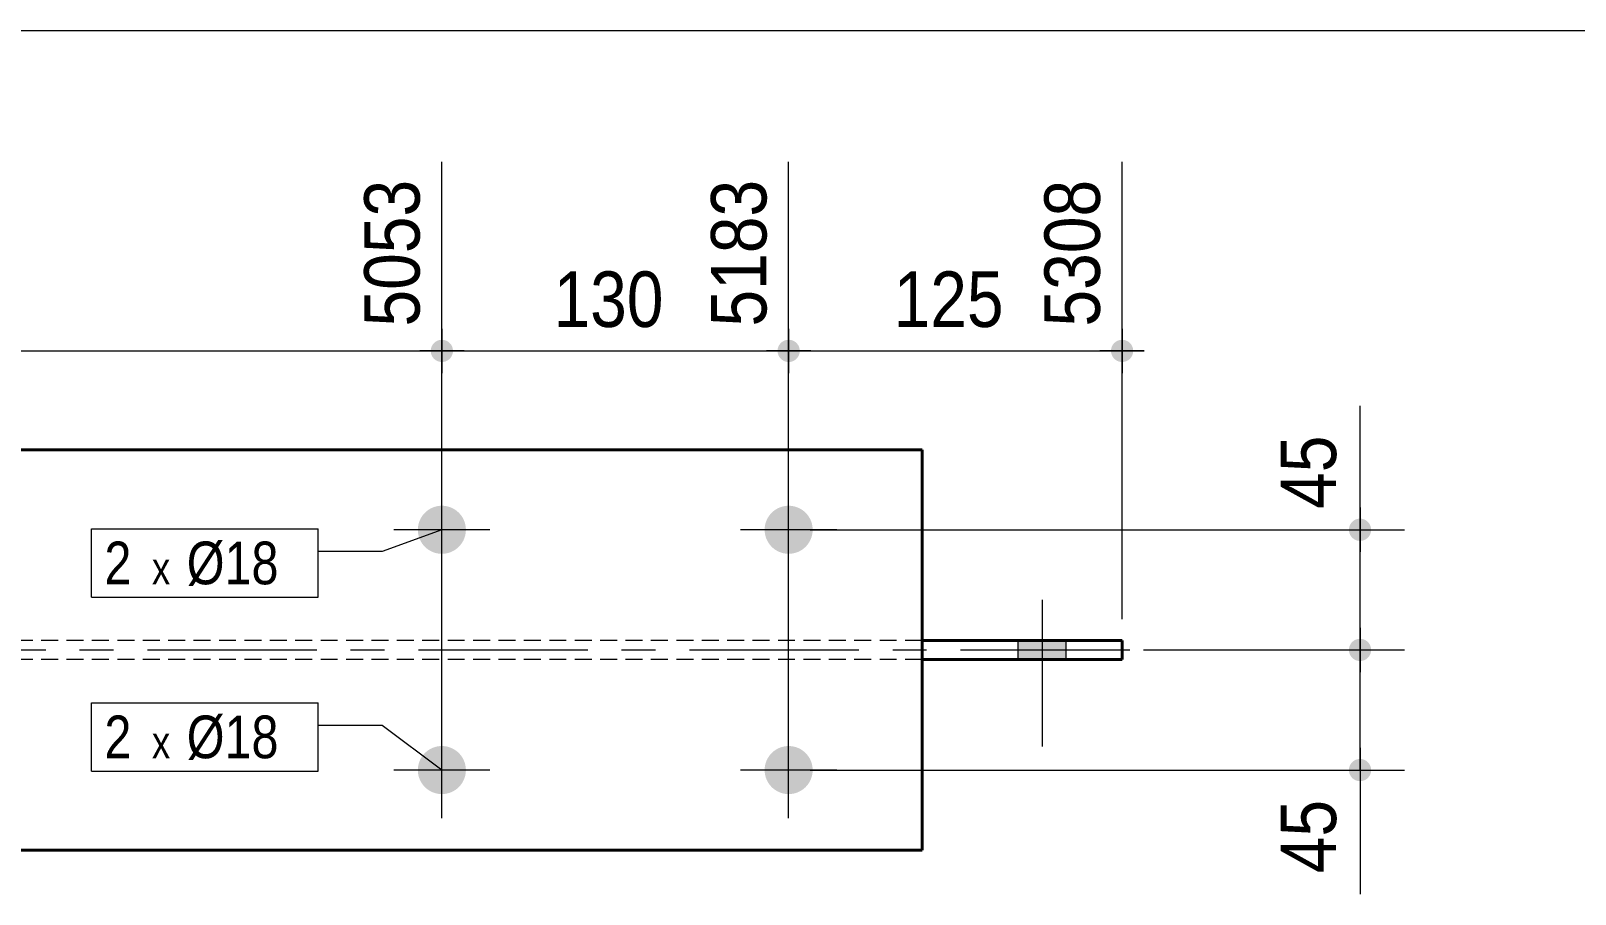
# Model space of a CAD drawing. Header units: millimetres. Extents: x 2 to 287, y 5 to 195.
# Drawn here: x 142.3 to 214.6, y 154.6 to 195 of the extents above; entities that cross this region are included whole.
import ezdxf

# ---------------------------------------------------------------- set-up
doc = ezdxf.new("R2010")
doc.units = ezdxf.units.MM
doc.linetypes.add('AXES', pattern=[12.7, 7.9375, -1.5875, 1.5875, -1.5875])
doc.linetypes.add('CACHE2', pattern=[1.190625, 0.79375, -0.396875])
for name, color, linetype, lineweight in [('Axe', 1, 'Continuous', 0), ('Boulon', 7, 'Continuous', 0), ('Cache', 7, 'Continuous', 0), ('Cotation', 7, 'Continuous', 0), ('Désignation boulon', 3, 'Continuous', 0), ('Feuille dessin', 5, 'Continuous', 0), ('Piece', 2, 'Continuous', 0)]:
    doc.layers.add(name, color=color, linetype=linetype, lineweight=lineweight)
doc.styles.add('ARIAL', font='ARIAL.TTF')
doc.styles.add('COMIC_SANS_MS', font='COMIC.TTF')

# ---------------------------------------------------------------- blocks, each defined once
blk = doc.blocks.new('*A9')
at = {"layer": 'Boulon'}
for points in [[(161.566, 161.518), (161.594, 161.517), (161.621, 161.516), (161.649, 161.513), (161.676, 161.51), (161.704, 161.507), (161.731, 161.502), (161.758, 161.497), (161.785, 161.491), (161.812, 161.485), (161.839, 161.478), (161.865, 161.47), (161.891, 161.462), (161.918, 161.453), (161.943, 161.443), (161.969, 161.433), (161.994, 161.422), (162.02, 161.411), (162.044, 161.399), (162.069, 161.386), (162.093, 161.373), (162.117, 161.359), (162.14, 161.344), (162.164, 161.329), (162.186, 161.314), (162.209, 161.297), (162.231, 161.281), (162.252, 161.263), (162.273, 161.246), (162.294, 161.227), (162.314, 161.208), (162.334, 161.189), (162.353, 161.169), (162.372, 161.149), (162.39, 161.129), (162.408, 161.107), (162.425, 161.086), (162.442, 161.064), (162.458, 161.042), (162.474, 161.019), (162.489, 160.996), (162.504, 160.972), (162.517, 160.948), (162.531, 160.924), (162.543, 160.9), (162.556, 160.875), (162.567, 160.85), (162.578, 160.824), (162.588, 160.799), (162.598, 160.773), (162.607, 160.747), (162.615, 160.72), (162.623, 160.694), (162.63, 160.667), (162.636, 160.64), (162.642, 160.613), (162.647, 160.586), (162.651, 160.559), (162.655, 160.531), (162.658, 160.504), (162.661, 160.476), (162.662, 160.449), (162.663, 160.421), (162.664, 160.394), (162.663, 160.366), (162.662, 160.339), (162.661, 160.311), (162.658, 160.283), (162.655, 160.256), (162.651, 160.229), (162.647, 160.201), (162.642, 160.174), (162.636, 160.147), (162.63, 160.12), (162.623, 160.094), (162.615, 160.067), (162.607, 160.041), (162.598, 160.015), (162.588, 159.989), (162.578, 159.963), (162.567, 159.938), (162.556, 159.913), (162.543, 159.888), (162.531, 159.863), (162.517, 159.839), (162.504, 159.815), (162.489, 159.792), (162.474, 159.769), (162.458, 159.746), (162.442, 159.724), (162.425, 159.702), (162.408, 159.68), (162.39, 159.659), (162.372, 159.638), (162.353, 159.618), (162.334, 159.598), (162.314, 159.579), (162.294, 159.56), (162.273, 159.542), (162.252, 159.524), (162.231, 159.507), (162.209, 159.49), (162.186, 159.474), (162.164, 159.458), (162.14, 159.443), (162.117, 159.429), (162.093, 159.415), (162.069, 159.402), (162.044, 159.389), (162.02, 159.377), (161.994, 159.365), (161.969, 159.354), (161.943, 159.344), (161.918, 159.334), (161.891, 159.326), (161.865, 159.317), (161.839, 159.309), (161.812, 159.302), (161.785, 159.296), (161.758, 159.29), (161.731, 159.285), (161.704, 159.281), (161.676, 159.277), (161.649, 159.274), (161.621, 159.272), (161.594, 159.27), (161.566, 159.269), (161.539, 159.269), (161.511, 159.269), (161.483, 159.27), (161.456, 159.272), (161.428, 159.274), (161.401, 159.277), (161.373, 159.281), (161.346, 159.285), (161.319, 159.29), (161.292, 159.296), (161.265, 159.302), (161.239, 159.309), (161.212, 159.317), (161.186, 159.326), (161.16, 159.334), (161.134, 159.344), (161.108, 159.354), (161.083, 159.365), (161.058, 159.377), (161.033, 159.389), (161.008, 159.402), (160.984, 159.415), (160.96, 159.429), (160.937, 159.443), (160.914, 159.458), (160.891, 159.474), (160.868, 159.49), (160.846, 159.507), (160.825, 159.524), (160.804, 159.542), (160.783, 159.56), (160.763, 159.579), (160.743, 159.598), (160.724, 159.618), (160.705, 159.638), (160.687, 159.659), (160.669, 159.68), (160.652, 159.702), (160.635, 159.724), (160.619, 159.746), (160.603, 159.769), (160.588, 159.792), (160.574, 159.815), (160.56, 159.839), (160.546, 159.863), (160.534, 159.888), (160.522, 159.913), (160.51, 159.938), (160.499, 159.963), (160.489, 159.989), (160.479, 160.015), (160.47, 160.041), (160.462, 160.067), (160.454, 160.094), (160.447, 160.12), (160.441, 160.147), (160.435, 160.174), (160.43, 160.201), (160.426, 160.229), (160.422, 160.256), (160.419, 160.283), (160.417, 160.311), (160.415, 160.339), (160.414, 160.366), (160.414, 160.394), (160.414, 160.421), (160.415, 160.449), (160.417, 160.476), (160.419, 160.504), (160.422, 160.531), (160.426, 160.559), (160.43, 160.586), (160.435, 160.613), (160.441, 160.64), (160.447, 160.667), (160.454, 160.694), (160.462, 160.72), (160.47, 160.747), (160.479, 160.773), (160.489, 160.799), (160.499, 160.824), (160.51, 160.85), (160.522, 160.875), (160.534, 160.9), (160.546, 160.924), (160.56, 160.948), (160.574, 160.972), (160.588, 160.996), (160.603, 161.019), (160.619, 161.042), (160.635, 161.064), (160.652, 161.086), (160.669, 161.107), (160.687, 161.129), (160.705, 161.149), (160.724, 161.169), (160.743, 161.189), (160.763, 161.208), (160.783, 161.227), (160.804, 161.246), (160.825, 161.263), (160.846, 161.281), (160.868, 161.297), (160.891, 161.314), (160.914, 161.329), (160.937, 161.344), (160.96, 161.359), (160.984, 161.373), (161.008, 161.386), (161.033, 161.399), (161.058, 161.411), (161.083, 161.422), (161.108, 161.433), (161.134, 161.443), (161.16, 161.453), (161.186, 161.462), (161.212, 161.47), (161.239, 161.478), (161.265, 161.485), (161.292, 161.491), (161.319, 161.497), (161.346, 161.502), (161.373, 161.507), (161.401, 161.51), (161.428, 161.513), (161.456, 161.516), (161.483, 161.517), (161.511, 161.518), (161.539, 161.519)], [(177.816, 161.518), (177.844, 161.517), (177.871, 161.516), (177.899, 161.513), (177.926, 161.51), (177.954, 161.507), (177.981, 161.502), (178.008, 161.497), (178.035, 161.491), (178.062, 161.485), (178.089, 161.478), (178.115, 161.47), (178.141, 161.462), (178.168, 161.453), (178.193, 161.443), (178.219, 161.433), (178.244, 161.422), (178.27, 161.411), (178.294, 161.399), (178.319, 161.386), (178.343, 161.373), (178.367, 161.359), (178.39, 161.344), (178.414, 161.329), (178.436, 161.314), (178.459, 161.297), (178.481, 161.281), (178.502, 161.263), (178.523, 161.246), (178.544, 161.227), (178.564, 161.208), (178.584, 161.189), (178.603, 161.169), (178.622, 161.149), (178.64, 161.129), (178.658, 161.107), (178.675, 161.086), (178.692, 161.064), (178.708, 161.042), (178.724, 161.019), (178.739, 160.996), (178.754, 160.972), (178.767, 160.948), (178.781, 160.924), (178.793, 160.9), (178.806, 160.875), (178.817, 160.85), (178.828, 160.824), (178.838, 160.799), (178.848, 160.773), (178.857, 160.747), (178.865, 160.72), (178.873, 160.694), (178.88, 160.667), (178.886, 160.64), (178.892, 160.613), (178.897, 160.586), (178.901, 160.559), (178.905, 160.531), (178.908, 160.504), (178.911, 160.476), (178.912, 160.449), (178.913, 160.421), (178.914, 160.394), (178.913, 160.366), (178.912, 160.339), (178.911, 160.311), (178.908, 160.283), (178.905, 160.256), (178.901, 160.229), (178.897, 160.201), (178.892, 160.174), (178.886, 160.147), (178.88, 160.12), (178.873, 160.094), (178.865, 160.067), (178.857, 160.041), (178.848, 160.015), (178.838, 159.989), (178.828, 159.963), (178.817, 159.938), (178.806, 159.913), (178.793, 159.888), (178.781, 159.863), (178.767, 159.839), (178.754, 159.815), (178.739, 159.792), (178.724, 159.769), (178.708, 159.746), (178.692, 159.724), (178.675, 159.702), (178.658, 159.68), (178.64, 159.659), (178.622, 159.638), (178.603, 159.618), (178.584, 159.598), (178.564, 159.579), (178.544, 159.56), (178.523, 159.542), (178.502, 159.524), (178.481, 159.507), (178.459, 159.49), (178.436, 159.474), (178.414, 159.458), (178.39, 159.443), (178.367, 159.429), (178.343, 159.415), (178.319, 159.402), (178.294, 159.389), (178.27, 159.377), (178.244, 159.365), (178.219, 159.354), (178.193, 159.344), (178.168, 159.334), (178.141, 159.326), (178.115, 159.317), (178.089, 159.309), (178.062, 159.302), (178.035, 159.296), (178.008, 159.29), (177.981, 159.285), (177.954, 159.281), (177.926, 159.277), (177.899, 159.274), (177.871, 159.272), (177.844, 159.27), (177.816, 159.269), (177.789, 159.269), (177.761, 159.269), (177.733, 159.27), (177.706, 159.272), (177.678, 159.274), (177.651, 159.277), (177.623, 159.281), (177.596, 159.285), (177.569, 159.29), (177.542, 159.296), (177.515, 159.302), (177.489, 159.309), (177.462, 159.317), (177.436, 159.326), (177.41, 159.334), (177.384, 159.344), (177.358, 159.354), (177.333, 159.365), (177.308, 159.377), (177.283, 159.389), (177.258, 159.402), (177.234, 159.415), (177.21, 159.429), (177.187, 159.443), (177.164, 159.458), (177.141, 159.474), (177.118, 159.49), (177.096, 159.507), (177.075, 159.524), (177.054, 159.542), (177.033, 159.56), (177.013, 159.579), (176.993, 159.598), (176.974, 159.618), (176.955, 159.638), (176.937, 159.659), (176.919, 159.68), (176.902, 159.702), (176.885, 159.724), (176.869, 159.746), (176.853, 159.769), (176.838, 159.792), (176.824, 159.815), (176.81, 159.839), (176.796, 159.863), (176.784, 159.888), (176.772, 159.913), (176.76, 159.938), (176.749, 159.963), (176.739, 159.989), (176.729, 160.015), (176.72, 160.041), (176.712, 160.067), (176.704, 160.094), (176.697, 160.12), (176.691, 160.147), (176.685, 160.174), (176.68, 160.201), (176.676, 160.229), (176.672, 160.256), (176.669, 160.283), (176.667, 160.311), (176.665, 160.339), (176.664, 160.366), (176.664, 160.394), (176.664, 160.421), (176.665, 160.449), (176.667, 160.476), (176.669, 160.504), (176.672, 160.531), (176.676, 160.559), (176.68, 160.586), (176.685, 160.613), (176.691, 160.64), (176.697, 160.667), (176.704, 160.694), (176.712, 160.72), (176.72, 160.747), (176.729, 160.773), (176.739, 160.799), (176.749, 160.824), (176.76, 160.85), (176.772, 160.875), (176.784, 160.9), (176.796, 160.924), (176.81, 160.948), (176.824, 160.972), (176.838, 160.996), (176.853, 161.019), (176.869, 161.042), (176.885, 161.064), (176.902, 161.086), (176.919, 161.107), (176.937, 161.129), (176.955, 161.149), (176.974, 161.169), (176.993, 161.189), (177.013, 161.208), (177.033, 161.227), (177.054, 161.246), (177.075, 161.263), (177.096, 161.281), (177.118, 161.297), (177.141, 161.314), (177.164, 161.329), (177.187, 161.344), (177.21, 161.359), (177.234, 161.373), (177.258, 161.386), (177.283, 161.399), (177.308, 161.411), (177.333, 161.422), (177.358, 161.433), (177.384, 161.443), (177.41, 161.453), (177.436, 161.462), (177.462, 161.47), (177.489, 161.478), (177.515, 161.485), (177.542, 161.491), (177.569, 161.497), (177.596, 161.502), (177.623, 161.507), (177.651, 161.51), (177.678, 161.513), (177.706, 161.516), (177.733, 161.517), (177.761, 161.518), (177.789, 161.519)]]:
    blk.add_hatch(color=256, dxfattribs=at).paths.add_polyline_path(points, flags=17)
at = {"layer": 'Boulon', "linetype": 'Continuous', "lineweight": 0}
for p, q in [((161.539, 158.144), (161.539, 162.644)), ((177.789, 158.144), (177.789, 162.644)), ((163.789, 160.394), (159.289, 160.394)), ((180.039, 160.394), (175.539, 160.394))]:
    blk.add_line(p, q, dxfattribs=at)
blk = doc.blocks.new('*A11')
at = {"layer": 'Boulon'}
for points in [[(161.566, 172.768), (161.594, 172.767), (161.621, 172.766), (161.649, 172.763), (161.676, 172.76), (161.704, 172.757), (161.731, 172.752), (161.758, 172.747), (161.785, 172.741), (161.812, 172.735), (161.839, 172.728), (161.865, 172.72), (161.891, 172.712), (161.918, 172.703), (161.943, 172.693), (161.969, 172.683), (161.994, 172.672), (162.02, 172.661), (162.044, 172.649), (162.069, 172.636), (162.093, 172.623), (162.117, 172.609), (162.14, 172.594), (162.164, 172.579), (162.186, 172.564), (162.209, 172.547), (162.231, 172.531), (162.252, 172.513), (162.273, 172.496), (162.294, 172.477), (162.314, 172.458), (162.334, 172.439), (162.353, 172.419), (162.372, 172.399), (162.39, 172.379), (162.408, 172.357), (162.425, 172.336), (162.442, 172.314), (162.458, 172.292), (162.474, 172.269), (162.489, 172.246), (162.504, 172.222), (162.517, 172.198), (162.531, 172.174), (162.543, 172.15), (162.556, 172.125), (162.567, 172.1), (162.578, 172.074), (162.588, 172.049), (162.598, 172.023), (162.607, 171.997), (162.615, 171.97), (162.623, 171.944), (162.63, 171.917), (162.636, 171.89), (162.642, 171.863), (162.647, 171.836), (162.651, 171.809), (162.655, 171.781), (162.658, 171.754), (162.661, 171.726), (162.662, 171.699), (162.663, 171.671), (162.664, 171.644), (162.663, 171.616), (162.662, 171.589), (162.661, 171.561), (162.658, 171.533), (162.655, 171.506), (162.651, 171.479), (162.647, 171.451), (162.642, 171.424), (162.636, 171.397), (162.63, 171.37), (162.623, 171.344), (162.615, 171.317), (162.607, 171.291), (162.598, 171.265), (162.588, 171.239), (162.578, 171.213), (162.567, 171.188), (162.556, 171.163), (162.543, 171.138), (162.531, 171.113), (162.517, 171.089), (162.504, 171.065), (162.489, 171.042), (162.474, 171.019), (162.458, 170.996), (162.442, 170.974), (162.425, 170.952), (162.408, 170.93), (162.39, 170.909), (162.372, 170.888), (162.353, 170.868), (162.334, 170.848), (162.314, 170.829), (162.294, 170.81), (162.273, 170.792), (162.252, 170.774), (162.231, 170.757), (162.209, 170.74), (162.186, 170.724), (162.164, 170.708), (162.14, 170.693), (162.117, 170.679), (162.093, 170.665), (162.069, 170.652), (162.044, 170.639), (162.02, 170.627), (161.994, 170.615), (161.969, 170.604), (161.943, 170.594), (161.918, 170.584), (161.891, 170.576), (161.865, 170.567), (161.839, 170.559), (161.812, 170.552), (161.785, 170.546), (161.758, 170.54), (161.731, 170.535), (161.704, 170.531), (161.676, 170.527), (161.649, 170.524), (161.621, 170.522), (161.594, 170.52), (161.566, 170.519), (161.539, 170.519), (161.511, 170.519), (161.483, 170.52), (161.456, 170.522), (161.428, 170.524), (161.401, 170.527), (161.373, 170.531), (161.346, 170.535), (161.319, 170.54), (161.292, 170.546), (161.265, 170.552), (161.239, 170.559), (161.212, 170.567), (161.186, 170.576), (161.16, 170.584), (161.134, 170.594), (161.108, 170.604), (161.083, 170.615), (161.058, 170.627), (161.033, 170.639), (161.008, 170.652), (160.984, 170.665), (160.96, 170.679), (160.937, 170.693), (160.914, 170.708), (160.891, 170.724), (160.868, 170.74), (160.846, 170.757), (160.825, 170.774), (160.804, 170.792), (160.783, 170.81), (160.763, 170.829), (160.743, 170.848), (160.724, 170.868), (160.705, 170.888), (160.687, 170.909), (160.669, 170.93), (160.652, 170.952), (160.635, 170.974), (160.619, 170.996), (160.603, 171.019), (160.588, 171.042), (160.574, 171.065), (160.56, 171.089), (160.546, 171.113), (160.534, 171.138), (160.522, 171.163), (160.51, 171.188), (160.499, 171.213), (160.489, 171.239), (160.479, 171.265), (160.47, 171.291), (160.462, 171.317), (160.454, 171.344), (160.447, 171.37), (160.441, 171.397), (160.435, 171.424), (160.43, 171.451), (160.426, 171.479), (160.422, 171.506), (160.419, 171.533), (160.417, 171.561), (160.415, 171.589), (160.414, 171.616), (160.414, 171.644), (160.414, 171.671), (160.415, 171.699), (160.417, 171.726), (160.419, 171.754), (160.422, 171.781), (160.426, 171.809), (160.43, 171.836), (160.435, 171.863), (160.441, 171.89), (160.447, 171.917), (160.454, 171.944), (160.462, 171.97), (160.47, 171.997), (160.479, 172.023), (160.489, 172.049), (160.499, 172.074), (160.51, 172.1), (160.522, 172.125), (160.534, 172.15), (160.546, 172.174), (160.56, 172.198), (160.574, 172.222), (160.588, 172.246), (160.603, 172.269), (160.619, 172.292), (160.635, 172.314), (160.652, 172.336), (160.669, 172.357), (160.687, 172.379), (160.705, 172.399), (160.724, 172.419), (160.743, 172.439), (160.763, 172.458), (160.783, 172.477), (160.804, 172.496), (160.825, 172.513), (160.846, 172.531), (160.868, 172.547), (160.891, 172.564), (160.914, 172.579), (160.937, 172.594), (160.96, 172.609), (160.984, 172.623), (161.008, 172.636), (161.033, 172.649), (161.058, 172.661), (161.083, 172.672), (161.108, 172.683), (161.134, 172.693), (161.16, 172.703), (161.186, 172.712), (161.212, 172.72), (161.239, 172.728), (161.265, 172.735), (161.292, 172.741), (161.319, 172.747), (161.346, 172.752), (161.373, 172.757), (161.401, 172.76), (161.428, 172.763), (161.456, 172.766), (161.483, 172.767), (161.511, 172.768), (161.539, 172.769)], [(177.816, 172.768), (177.844, 172.767), (177.871, 172.766), (177.899, 172.763), (177.926, 172.76), (177.954, 172.757), (177.981, 172.752), (178.008, 172.747), (178.035, 172.741), (178.062, 172.735), (178.089, 172.728), (178.115, 172.72), (178.141, 172.712), (178.168, 172.703), (178.193, 172.693), (178.219, 172.683), (178.244, 172.672), (178.27, 172.661), (178.294, 172.649), (178.319, 172.636), (178.343, 172.623), (178.367, 172.609), (178.39, 172.594), (178.414, 172.579), (178.436, 172.564), (178.459, 172.547), (178.481, 172.531), (178.502, 172.513), (178.523, 172.496), (178.544, 172.477), (178.564, 172.458), (178.584, 172.439), (178.603, 172.419), (178.622, 172.399), (178.64, 172.379), (178.658, 172.357), (178.675, 172.336), (178.692, 172.314), (178.708, 172.292), (178.724, 172.269), (178.739, 172.246), (178.754, 172.222), (178.767, 172.198), (178.781, 172.174), (178.793, 172.15), (178.806, 172.125), (178.817, 172.1), (178.828, 172.074), (178.838, 172.049), (178.848, 172.023), (178.857, 171.997), (178.865, 171.97), (178.873, 171.944), (178.88, 171.917), (178.886, 171.89), (178.892, 171.863), (178.897, 171.836), (178.901, 171.809), (178.905, 171.781), (178.908, 171.754), (178.911, 171.726), (178.912, 171.699), (178.913, 171.671), (178.914, 171.644), (178.913, 171.616), (178.912, 171.589), (178.911, 171.561), (178.908, 171.533), (178.905, 171.506), (178.901, 171.479), (178.897, 171.451), (178.892, 171.424), (178.886, 171.397), (178.88, 171.37), (178.873, 171.344), (178.865, 171.317), (178.857, 171.291), (178.848, 171.265), (178.838, 171.239), (178.828, 171.213), (178.817, 171.188), (178.806, 171.163), (178.793, 171.138), (178.781, 171.113), (178.767, 171.089), (178.754, 171.065), (178.739, 171.042), (178.724, 171.019), (178.708, 170.996), (178.692, 170.974), (178.675, 170.952), (178.658, 170.93), (178.64, 170.909), (178.622, 170.888), (178.603, 170.868), (178.584, 170.848), (178.564, 170.829), (178.544, 170.81), (178.523, 170.792), (178.502, 170.774), (178.481, 170.757), (178.459, 170.74), (178.436, 170.724), (178.414, 170.708), (178.39, 170.693), (178.367, 170.679), (178.343, 170.665), (178.319, 170.652), (178.294, 170.639), (178.27, 170.627), (178.244, 170.615), (178.219, 170.604), (178.193, 170.594), (178.168, 170.584), (178.141, 170.576), (178.115, 170.567), (178.089, 170.559), (178.062, 170.552), (178.035, 170.546), (178.008, 170.54), (177.981, 170.535), (177.954, 170.531), (177.926, 170.527), (177.899, 170.524), (177.871, 170.522), (177.844, 170.52), (177.816, 170.519), (177.789, 170.519), (177.761, 170.519), (177.733, 170.52), (177.706, 170.522), (177.678, 170.524), (177.651, 170.527), (177.623, 170.531), (177.596, 170.535), (177.569, 170.54), (177.542, 170.546), (177.515, 170.552), (177.489, 170.559), (177.462, 170.567), (177.436, 170.576), (177.41, 170.584), (177.384, 170.594), (177.358, 170.604), (177.333, 170.615), (177.308, 170.627), (177.283, 170.639), (177.258, 170.652), (177.234, 170.665), (177.21, 170.679), (177.187, 170.693), (177.164, 170.708), (177.141, 170.724), (177.118, 170.74), (177.096, 170.757), (177.075, 170.774), (177.054, 170.792), (177.033, 170.81), (177.013, 170.829), (176.993, 170.848), (176.974, 170.868), (176.955, 170.888), (176.937, 170.909), (176.919, 170.93), (176.902, 170.952), (176.885, 170.974), (176.869, 170.996), (176.853, 171.019), (176.838, 171.042), (176.824, 171.065), (176.81, 171.089), (176.796, 171.113), (176.784, 171.138), (176.772, 171.163), (176.76, 171.188), (176.749, 171.213), (176.739, 171.239), (176.729, 171.265), (176.72, 171.291), (176.712, 171.317), (176.704, 171.344), (176.697, 171.37), (176.691, 171.397), (176.685, 171.424), (176.68, 171.451), (176.676, 171.479), (176.672, 171.506), (176.669, 171.533), (176.667, 171.561), (176.665, 171.589), (176.664, 171.616), (176.664, 171.644), (176.664, 171.671), (176.665, 171.699), (176.667, 171.726), (176.669, 171.754), (176.672, 171.781), (176.676, 171.809), (176.68, 171.836), (176.685, 171.863), (176.691, 171.89), (176.697, 171.917), (176.704, 171.944), (176.712, 171.97), (176.72, 171.997), (176.729, 172.023), (176.739, 172.049), (176.749, 172.074), (176.76, 172.1), (176.772, 172.125), (176.784, 172.15), (176.796, 172.174), (176.81, 172.198), (176.824, 172.222), (176.838, 172.246), (176.853, 172.269), (176.869, 172.292), (176.885, 172.314), (176.902, 172.336), (176.919, 172.357), (176.937, 172.379), (176.955, 172.399), (176.974, 172.419), (176.993, 172.439), (177.013, 172.458), (177.033, 172.477), (177.054, 172.496), (177.075, 172.513), (177.096, 172.531), (177.118, 172.547), (177.141, 172.564), (177.164, 172.579), (177.187, 172.594), (177.21, 172.609), (177.234, 172.623), (177.258, 172.636), (177.283, 172.649), (177.308, 172.661), (177.333, 172.672), (177.358, 172.683), (177.384, 172.693), (177.41, 172.703), (177.436, 172.712), (177.462, 172.72), (177.489, 172.728), (177.515, 172.735), (177.542, 172.741), (177.569, 172.747), (177.596, 172.752), (177.623, 172.757), (177.651, 172.76), (177.678, 172.763), (177.706, 172.766), (177.733, 172.767), (177.761, 172.768), (177.789, 172.769)]]:
    blk.add_hatch(color=256, dxfattribs=at).paths.add_polyline_path(points, flags=17)
at = {"layer": 'Boulon', "linetype": 'Continuous', "lineweight": 0}
for p, q in [((161.539, 169.394), (161.539, 173.894)), ((177.789, 169.394), (177.789, 173.894)), ((163.789, 171.644), (159.289, 171.644)), ((180.039, 171.644), (175.539, 171.644))]:
    blk.add_line(p, q, dxfattribs=at)
blk = doc.blocks.new('*A12')
at = {"layer": 'Boulon'}
blk.add_hatch(color=256, dxfattribs=at).paths.add_polyline_path([(188.538, 165.575), (188.538, 166.462), (190.788, 166.462), (190.788, 165.575)], flags=17)
blk.add_hatch(color=256, dxfattribs=at).paths.add_polyline_path([(188.538, 165.575), (188.538, 166.462), (190.788, 166.462), (190.788, 165.575)], flags=17)
blk.add_hatch(color=256, dxfattribs=at).paths.add_polyline_path([(188.538, 165.575), (188.538, 166.462), (190.788, 166.462), (190.788, 165.575)], flags=17)
at = {"layer": 'Boulon', "linetype": 'Continuous', "lineweight": 0}
for p, q in [((189.663, 168.365), (189.663, 161.49)), ((189.663, 168.365), (189.663, 161.49)), ((189.663, 168.365), (189.663, 161.49)), ((188.538, 165.575), (188.538, 166.462)), ((188.538, 165.575), (188.538, 166.462)), ((188.538, 165.575), (188.538, 166.462)), ((190.788, 165.575), (190.788, 166.462)), ((190.788, 165.575), (190.788, 166.462)), ((190.788, 165.575), (190.788, 166.462))]:
    blk.add_line(p, q, dxfattribs=at)
blk = doc.blocks.new('*A14')
at = {"layer": 'Axe', "color": 1, "linetype": 'AXES', "lineweight": 15}
blk.add_line((135.038567, 166.018721), (203.41347, 166.018721), dxfattribs=at)
at = {"layer": 'Cache', "color": 7, "linetype": 'CACHE2', "lineweight": 20}
for p, q in [((184.037853, 166.462471), (135.038567, 166.462471)), ((184.037853, 165.574971), (135.038567, 165.574971))]:
    blk.add_line(p, q, dxfattribs=at)
at = {"layer": 'Piece', "color": 2, "linetype": 'Continuous', "lineweight": 40}
for p, q in [((184.037853, 175.393721), (135.038567, 175.393721)), ((184.037853, 175.393721), (184.037853, 156.643721)), ((193.41347, 166.462471), (184.037853, 166.462471)), ((193.41347, 166.462471), (193.412853, 165.574971)), ((193.412853, 165.574971), (184.037853, 165.574971)), ((184.037853, 156.643721), (135.038567, 156.643721))]:
    blk.add_line(p, q, dxfattribs=at)
blk = doc.blocks.new('*A15')
at = {"layer": 'Feuille dessin', "linetype": 'Continuous', "lineweight": 0}
blk.add_line((282, 195), (5, 195), dxfattribs=at)
blk = doc.blocks.new('*A44')
at = {"layer": 'Cotation'}
for points in [[(204.537, 165.499), (204.511, 165.501), (204.486, 165.504), (204.461, 165.509), (204.436, 165.514), (204.411, 165.521), (204.387, 165.529), (204.363, 165.538), (204.34, 165.549), (204.317, 165.56), (204.295, 165.573), (204.273, 165.586), (204.252, 165.601), (204.232, 165.617), (204.213, 165.633), (204.195, 165.651), (204.177, 165.67), (204.16, 165.689), (204.145, 165.709), (204.13, 165.73), (204.116, 165.751), (204.104, 165.774), (204.092, 165.796), (204.082, 165.82), (204.073, 165.844), (204.065, 165.868), (204.058, 165.892), (204.052, 165.917), (204.048, 165.942), (204.045, 165.968), (204.043, 165.993), (204.042, 166.019), (204.043, 166.044), (204.045, 166.07), (204.048, 166.095), (204.052, 166.12), (204.058, 166.145), (204.065, 166.17), (204.073, 166.194), (204.082, 166.218), (204.092, 166.241), (204.104, 166.264), (204.116, 166.286), (204.13, 166.308), (204.145, 166.328), (204.16, 166.349), (204.177, 166.368), (204.195, 166.386), (204.213, 166.404), (204.232, 166.421), (204.252, 166.436), (204.273, 166.451), (204.295, 166.465), (204.317, 166.477), (204.34, 166.489), (204.363, 166.499), (204.387, 166.508), (204.411, 166.516), (204.436, 166.523), (204.461, 166.529), (204.486, 166.533), (204.511, 166.536), (204.537, 166.538), (204.562, 166.539), (204.588, 166.538), (204.613, 166.536), (204.639, 166.533), (204.664, 166.529), (204.689, 166.523), (204.713, 166.516), (204.737, 166.508), (204.761, 166.499), (204.785, 166.489), (204.807, 166.477), (204.83, 166.465), (204.851, 166.451), (204.872, 166.436), (204.892, 166.421), (204.911, 166.404), (204.93, 166.386), (204.948, 166.368), (204.964, 166.349), (204.98, 166.328), (204.995, 166.308), (205.008, 166.286), (205.021, 166.264), (205.032, 166.241), (205.043, 166.218), (205.052, 166.194), (205.06, 166.17), (205.067, 166.145), (205.072, 166.12), (205.077, 166.095), (205.08, 166.07), (205.082, 166.044), (205.082, 166.019), (205.082, 165.993), (205.08, 165.968), (205.077, 165.942), (205.072, 165.917), (205.067, 165.892), (205.06, 165.868), (205.052, 165.844), (205.043, 165.82), (205.032, 165.796), (205.021, 165.774), (205.008, 165.751), (204.995, 165.73), (204.98, 165.709), (204.964, 165.689), (204.948, 165.67), (204.93, 165.651), (204.911, 165.633), (204.892, 165.617), (204.872, 165.601), (204.851, 165.586), (204.83, 165.573), (204.807, 165.56), (204.785, 165.549), (204.761, 165.538), (204.737, 165.529), (204.713, 165.521), (204.689, 165.514), (204.664, 165.509), (204.639, 165.504), (204.613, 165.501), (204.588, 165.499), (204.562, 165.499)], [(204.537, 159.874), (204.511, 159.876), (204.486, 159.879), (204.461, 159.884), (204.436, 159.889), (204.411, 159.896), (204.387, 159.904), (204.363, 159.913), (204.34, 159.924), (204.317, 159.935), (204.295, 159.948), (204.273, 159.961), (204.252, 159.976), (204.232, 159.992), (204.213, 160.008), (204.195, 160.026), (204.177, 160.045), (204.16, 160.064), (204.145, 160.084), (204.13, 160.105), (204.116, 160.126), (204.104, 160.149), (204.092, 160.171), (204.082, 160.195), (204.073, 160.219), (204.065, 160.243), (204.058, 160.267), (204.052, 160.292), (204.048, 160.317), (204.045, 160.343), (204.043, 160.368), (204.042, 160.394), (204.043, 160.419), (204.045, 160.445), (204.048, 160.47), (204.052, 160.495), (204.058, 160.52), (204.065, 160.545), (204.073, 160.569), (204.082, 160.593), (204.092, 160.616), (204.104, 160.639), (204.116, 160.661), (204.13, 160.683), (204.145, 160.703), (204.16, 160.724), (204.177, 160.743), (204.195, 160.761), (204.213, 160.779), (204.232, 160.796), (204.252, 160.811), (204.273, 160.826), (204.295, 160.84), (204.317, 160.852), (204.34, 160.864), (204.363, 160.874), (204.387, 160.883), (204.411, 160.891), (204.436, 160.898), (204.461, 160.904), (204.486, 160.908), (204.511, 160.911), (204.537, 160.913), (204.562, 160.914), (204.588, 160.913), (204.613, 160.911), (204.639, 160.908), (204.664, 160.904), (204.689, 160.898), (204.713, 160.891), (204.737, 160.883), (204.761, 160.874), (204.785, 160.864), (204.807, 160.852), (204.83, 160.84), (204.851, 160.826), (204.872, 160.811), (204.892, 160.796), (204.911, 160.779), (204.93, 160.761), (204.948, 160.743), (204.964, 160.724), (204.98, 160.703), (204.995, 160.683), (205.008, 160.661), (205.021, 160.639), (205.032, 160.616), (205.043, 160.593), (205.052, 160.569), (205.06, 160.545), (205.067, 160.52), (205.072, 160.495), (205.077, 160.47), (205.08, 160.445), (205.082, 160.419), (205.082, 160.394), (205.082, 160.368), (205.08, 160.343), (205.077, 160.317), (205.072, 160.292), (205.067, 160.267), (205.06, 160.243), (205.052, 160.219), (205.043, 160.195), (205.032, 160.171), (205.021, 160.149), (205.008, 160.126), (204.995, 160.105), (204.98, 160.084), (204.964, 160.064), (204.948, 160.045), (204.93, 160.026), (204.911, 160.008), (204.892, 159.992), (204.872, 159.976), (204.851, 159.961), (204.83, 159.948), (204.807, 159.935), (204.785, 159.924), (204.761, 159.913), (204.737, 159.904), (204.713, 159.896), (204.689, 159.889), (204.664, 159.884), (204.639, 159.879), (204.613, 159.876), (204.588, 159.874), (204.562, 159.874)]]:
    blk.add_hatch(color=256, dxfattribs=at).paths.add_polyline_path(points, flags=17)
at = {"layer": 'Cotation', "linetype": 'Continuous', "lineweight": 0}
for p, q in [((204.562, 167.059), (204.562, 164.979)), ((204.562, 166.019), (204.562, 167.059)), ((194.413, 166.019), (206.642, 166.019)), ((203.522, 166.019), (205.602, 166.019)), ((204.562, 160.394), (204.562, 166.019)), ((204.562, 161.434), (204.562, 159.354)), ((178.789, 160.394), (206.642, 160.394)), ((203.522, 160.394), (205.602, 160.394)), ((204.562, 160.394), (204.562, 154.587)), ((204.562, 160.394), (204.562, 154.587))]:
    blk.add_line(p, q, dxfattribs=at)
at = {"layer": 'Cotation'}
for p in [(204.562, 166.019), (204.562, 160.394)]:
    blk.add_point(p, dxfattribs=at)
at = {"layer": 'Cotation', "style": 'ARIAL', "width": 0.85}
blk.add_text('45', height=2.6, rotation=90.00021, dxfattribs=at).set_placement((203.442, 155.562))
blk = doc.blocks.new('*A45')
at = {"layer": 'Cotation'}
for points in [[(204.537, 171.124), (204.511, 171.126), (204.486, 171.129), (204.461, 171.134), (204.436, 171.139), (204.411, 171.146), (204.387, 171.154), (204.363, 171.163), (204.34, 171.174), (204.317, 171.185), (204.295, 171.198), (204.273, 171.211), (204.252, 171.226), (204.232, 171.242), (204.213, 171.258), (204.195, 171.276), (204.177, 171.295), (204.16, 171.314), (204.145, 171.334), (204.13, 171.355), (204.116, 171.376), (204.104, 171.399), (204.092, 171.421), (204.082, 171.445), (204.073, 171.469), (204.065, 171.493), (204.058, 171.517), (204.052, 171.542), (204.048, 171.567), (204.045, 171.593), (204.043, 171.618), (204.042, 171.644), (204.043, 171.669), (204.045, 171.695), (204.048, 171.72), (204.052, 171.745), (204.058, 171.77), (204.065, 171.795), (204.073, 171.819), (204.082, 171.843), (204.092, 171.866), (204.104, 171.889), (204.116, 171.911), (204.13, 171.933), (204.145, 171.953), (204.16, 171.974), (204.177, 171.993), (204.195, 172.011), (204.213, 172.029), (204.232, 172.046), (204.252, 172.061), (204.273, 172.076), (204.295, 172.09), (204.317, 172.102), (204.34, 172.114), (204.363, 172.124), (204.387, 172.133), (204.411, 172.141), (204.436, 172.148), (204.461, 172.154), (204.486, 172.158), (204.511, 172.161), (204.537, 172.163), (204.562, 172.164), (204.588, 172.163), (204.613, 172.161), (204.639, 172.158), (204.664, 172.154), (204.689, 172.148), (204.713, 172.141), (204.737, 172.133), (204.761, 172.124), (204.785, 172.114), (204.807, 172.102), (204.83, 172.09), (204.851, 172.076), (204.872, 172.061), (204.892, 172.046), (204.911, 172.029), (204.93, 172.011), (204.948, 171.993), (204.964, 171.974), (204.98, 171.953), (204.995, 171.933), (205.008, 171.911), (205.021, 171.889), (205.032, 171.866), (205.043, 171.843), (205.052, 171.819), (205.06, 171.795), (205.067, 171.77), (205.072, 171.745), (205.077, 171.72), (205.08, 171.695), (205.082, 171.669), (205.082, 171.644), (205.082, 171.618), (205.08, 171.593), (205.077, 171.567), (205.072, 171.542), (205.067, 171.517), (205.06, 171.493), (205.052, 171.469), (205.043, 171.445), (205.032, 171.421), (205.021, 171.399), (205.008, 171.376), (204.995, 171.355), (204.98, 171.334), (204.964, 171.314), (204.948, 171.295), (204.93, 171.276), (204.911, 171.258), (204.892, 171.242), (204.872, 171.226), (204.851, 171.211), (204.83, 171.198), (204.807, 171.185), (204.785, 171.174), (204.761, 171.163), (204.737, 171.154), (204.713, 171.146), (204.689, 171.139), (204.664, 171.134), (204.639, 171.129), (204.613, 171.126), (204.588, 171.124), (204.562, 171.124)], [(204.537, 165.499), (204.511, 165.501), (204.486, 165.504), (204.461, 165.509), (204.436, 165.514), (204.411, 165.521), (204.387, 165.529), (204.363, 165.538), (204.34, 165.549), (204.317, 165.56), (204.295, 165.573), (204.273, 165.586), (204.252, 165.601), (204.232, 165.617), (204.213, 165.633), (204.195, 165.651), (204.177, 165.67), (204.16, 165.689), (204.145, 165.709), (204.13, 165.73), (204.116, 165.751), (204.104, 165.774), (204.092, 165.796), (204.082, 165.82), (204.073, 165.844), (204.065, 165.868), (204.058, 165.892), (204.052, 165.917), (204.048, 165.942), (204.045, 165.968), (204.043, 165.993), (204.042, 166.019), (204.043, 166.044), (204.045, 166.07), (204.048, 166.095), (204.052, 166.12), (204.058, 166.145), (204.065, 166.17), (204.073, 166.194), (204.082, 166.218), (204.092, 166.241), (204.104, 166.264), (204.116, 166.286), (204.13, 166.308), (204.145, 166.328), (204.16, 166.349), (204.177, 166.368), (204.195, 166.386), (204.213, 166.404), (204.232, 166.421), (204.252, 166.436), (204.273, 166.451), (204.295, 166.465), (204.317, 166.477), (204.34, 166.489), (204.363, 166.499), (204.387, 166.508), (204.411, 166.516), (204.436, 166.523), (204.461, 166.529), (204.486, 166.533), (204.511, 166.536), (204.537, 166.538), (204.562, 166.539), (204.588, 166.538), (204.613, 166.536), (204.639, 166.533), (204.664, 166.529), (204.689, 166.523), (204.713, 166.516), (204.737, 166.508), (204.761, 166.499), (204.785, 166.489), (204.807, 166.477), (204.83, 166.465), (204.851, 166.451), (204.872, 166.436), (204.892, 166.421), (204.911, 166.404), (204.93, 166.386), (204.948, 166.368), (204.964, 166.349), (204.98, 166.328), (204.995, 166.308), (205.008, 166.286), (205.021, 166.264), (205.032, 166.241), (205.043, 166.218), (205.052, 166.194), (205.06, 166.17), (205.067, 166.145), (205.072, 166.12), (205.077, 166.095), (205.08, 166.07), (205.082, 166.044), (205.082, 166.019), (205.082, 165.993), (205.08, 165.968), (205.077, 165.942), (205.072, 165.917), (205.067, 165.892), (205.06, 165.868), (205.052, 165.844), (205.043, 165.82), (205.032, 165.796), (205.021, 165.774), (205.008, 165.751), (204.995, 165.73), (204.98, 165.709), (204.964, 165.689), (204.948, 165.67), (204.93, 165.651), (204.911, 165.633), (204.892, 165.617), (204.872, 165.601), (204.851, 165.586), (204.83, 165.573), (204.807, 165.56), (204.785, 165.549), (204.761, 165.538), (204.737, 165.529), (204.713, 165.521), (204.689, 165.514), (204.664, 165.509), (204.639, 165.504), (204.613, 165.501), (204.588, 165.499), (204.562, 165.499)]]:
    blk.add_hatch(color=256, dxfattribs=at).paths.add_polyline_path(points, flags=17)
at = {"layer": 'Cotation', "linetype": 'Continuous', "lineweight": 0}
for p, q in [((204.562, 171.644), (204.562, 177.451)), ((204.562, 171.644), (204.562, 177.451)), ((204.562, 172.684), (204.562, 170.604)), ((178.789, 171.644), (206.642, 171.644)), ((203.522, 171.644), (205.602, 171.644)), ((204.562, 166.019), (204.562, 171.644)), ((204.562, 167.059), (204.562, 164.979)), ((194.413, 166.019), (206.642, 166.019)), ((203.522, 166.019), (205.602, 166.019)), ((204.562, 166.019), (204.562, 164.979))]:
    blk.add_line(p, q, dxfattribs=at)
at = {"layer": 'Cotation'}
for p in [(204.562, 171.644), (204.562, 166.019)]:
    blk.add_point(p, dxfattribs=at)
at = {"layer": 'Cotation', "style": 'ARIAL', "width": 0.85}
blk.add_text('45', height=2.6, rotation=90.00021, dxfattribs=at).set_placement((203.442, 172.619))
blk = doc.blocks.new('*A48')
at = {"layer": 'Cotation'}
for points in [[(108.413, 179.499), (108.388, 179.501), (108.362, 179.504), (108.337, 179.509), (108.312, 179.514), (108.288, 179.521), (108.263, 179.529), (108.24, 179.538), (108.216, 179.549), (108.193, 179.56), (108.171, 179.573), (108.15, 179.586), (108.129, 179.601), (108.109, 179.617), (108.089, 179.633), (108.071, 179.651), (108.053, 179.67), (108.037, 179.689), (108.021, 179.709), (108.006, 179.73), (107.993, 179.751), (107.98, 179.774), (107.968, 179.796), (107.958, 179.82), (107.949, 179.844), (107.941, 179.868), (107.934, 179.892), (107.929, 179.917), (107.924, 179.942), (107.921, 179.968), (107.919, 179.993), (107.919, 180.019), (107.919, 180.044), (107.921, 180.07), (107.924, 180.095), (107.929, 180.12), (107.934, 180.145), (107.941, 180.17), (107.949, 180.194), (107.958, 180.218), (107.968, 180.241), (107.98, 180.264), (107.993, 180.286), (108.006, 180.308), (108.021, 180.328), (108.037, 180.349), (108.053, 180.368), (108.071, 180.386), (108.089, 180.404), (108.109, 180.421), (108.129, 180.436), (108.15, 180.451), (108.171, 180.465), (108.193, 180.477), (108.216, 180.489), (108.24, 180.499), (108.263, 180.508), (108.288, 180.516), (108.312, 180.523), (108.337, 180.529), (108.362, 180.533), (108.388, 180.536), (108.413, 180.538), (108.439, 180.539), (108.464, 180.538), (108.49, 180.536), (108.515, 180.533), (108.54, 180.529), (108.565, 180.523), (108.59, 180.516), (108.614, 180.508), (108.638, 180.499), (108.661, 180.489), (108.684, 180.477), (108.706, 180.465), (108.727, 180.451), (108.748, 180.436), (108.768, 180.421), (108.788, 180.404), (108.806, 180.386), (108.824, 180.368), (108.841, 180.349), (108.856, 180.328), (108.871, 180.308), (108.885, 180.286), (108.897, 180.264), (108.909, 180.241), (108.919, 180.218), (108.928, 180.194), (108.936, 180.17), (108.943, 180.145), (108.949, 180.12), (108.953, 180.095), (108.956, 180.07), (108.958, 180.044), (108.959, 180.019), (108.958, 179.993), (108.956, 179.968), (108.953, 179.942), (108.949, 179.917), (108.943, 179.892), (108.936, 179.868), (108.928, 179.844), (108.919, 179.82), (108.909, 179.796), (108.897, 179.774), (108.885, 179.751), (108.871, 179.73), (108.856, 179.709), (108.841, 179.689), (108.824, 179.67), (108.806, 179.651), (108.788, 179.633), (108.768, 179.617), (108.748, 179.601), (108.727, 179.586), (108.706, 179.573), (108.684, 179.56), (108.661, 179.549), (108.638, 179.538), (108.614, 179.529), (108.59, 179.521), (108.565, 179.514), (108.54, 179.509), (108.515, 179.504), (108.49, 179.501), (108.464, 179.499), (108.439, 179.499)], [(161.513, 179.499), (161.488, 179.501), (161.462, 179.504), (161.437, 179.509), (161.412, 179.514), (161.388, 179.521), (161.363, 179.529), (161.34, 179.538), (161.316, 179.549), (161.293, 179.56), (161.271, 179.573), (161.25, 179.586), (161.229, 179.601), (161.209, 179.617), (161.189, 179.633), (161.171, 179.651), (161.153, 179.67), (161.137, 179.689), (161.121, 179.709), (161.106, 179.73), (161.093, 179.751), (161.08, 179.774), (161.068, 179.796), (161.058, 179.82), (161.049, 179.844), (161.041, 179.868), (161.034, 179.892), (161.029, 179.917), (161.024, 179.942), (161.021, 179.968), (161.019, 179.993), (161.019, 180.019), (161.019, 180.044), (161.021, 180.07), (161.024, 180.095), (161.029, 180.12), (161.034, 180.145), (161.041, 180.17), (161.049, 180.194), (161.058, 180.218), (161.068, 180.241), (161.08, 180.264), (161.093, 180.286), (161.106, 180.308), (161.121, 180.328), (161.137, 180.349), (161.153, 180.368), (161.171, 180.386), (161.189, 180.404), (161.209, 180.421), (161.229, 180.436), (161.25, 180.451), (161.271, 180.465), (161.293, 180.477), (161.316, 180.489), (161.34, 180.499), (161.363, 180.508), (161.388, 180.516), (161.412, 180.523), (161.437, 180.529), (161.462, 180.533), (161.488, 180.536), (161.513, 180.538), (161.539, 180.539), (161.564, 180.538), (161.59, 180.536), (161.615, 180.533), (161.64, 180.529), (161.665, 180.523), (161.69, 180.516), (161.714, 180.508), (161.738, 180.499), (161.761, 180.489), (161.784, 180.477), (161.806, 180.465), (161.827, 180.451), (161.848, 180.436), (161.868, 180.421), (161.888, 180.404), (161.906, 180.386), (161.924, 180.368), (161.941, 180.349), (161.956, 180.328), (161.971, 180.308), (161.985, 180.286), (161.997, 180.264), (162.009, 180.241), (162.019, 180.218), (162.028, 180.194), (162.036, 180.17), (162.043, 180.145), (162.049, 180.12), (162.053, 180.095), (162.056, 180.07), (162.058, 180.044), (162.059, 180.019), (162.058, 179.993), (162.056, 179.968), (162.053, 179.942), (162.049, 179.917), (162.043, 179.892), (162.036, 179.868), (162.028, 179.844), (162.019, 179.82), (162.009, 179.796), (161.997, 179.774), (161.985, 179.751), (161.971, 179.73), (161.956, 179.709), (161.941, 179.689), (161.924, 179.67), (161.906, 179.651), (161.888, 179.633), (161.868, 179.617), (161.848, 179.601), (161.827, 179.586), (161.806, 179.573), (161.784, 179.56), (161.761, 179.549), (161.738, 179.538), (161.714, 179.529), (161.69, 179.521), (161.665, 179.514), (161.64, 179.509), (161.615, 179.504), (161.59, 179.501), (161.564, 179.499), (161.539, 179.499)]]:
    blk.add_hatch(color=256, dxfattribs=at).paths.add_polyline_path(points, flags=17)
at = {"layer": 'Cotation', "linetype": 'Continuous', "lineweight": 0}
for p, q in [((161.539, 161.394), (161.539, 188.872)), ((108.439, 161.394), (108.439, 186.944)), ((108.439, 181.059), (108.439, 178.979)), ((161.539, 181.059), (161.539, 178.979)), ((109.479, 180.019), (107.399, 180.019)), ((108.439, 180.019), (107.399, 180.019)), ((108.439, 180.019), (161.539, 180.019)), ((162.579, 180.019), (160.499, 180.019)), ((161.539, 180.019), (162.579, 180.019))]:
    blk.add_line(p, q, dxfattribs=at)
at = {"layer": 'Cotation'}
for p in [(108.439, 180.019), (161.539, 180.019)]:
    blk.add_point(p, dxfattribs=at)
at = {"layer": 'Cotation', "style": 'ARIAL', "width": 0.85}
blk.add_text('5053', height=2.6, rotation=90.00021, dxfattribs=at).set_placement((160.499, 181.159))
blk.add_text('4798', height=2.6, dxfattribs=at).set_placement((131.132, 181.139))
blk = doc.blocks.new('*A49')
at = {"layer": 'Cotation'}
for points in [[(161.513, 179.499), (161.488, 179.501), (161.462, 179.504), (161.437, 179.509), (161.412, 179.514), (161.388, 179.521), (161.363, 179.529), (161.34, 179.538), (161.316, 179.549), (161.293, 179.56), (161.271, 179.573), (161.25, 179.586), (161.229, 179.601), (161.209, 179.617), (161.189, 179.633), (161.171, 179.651), (161.153, 179.67), (161.137, 179.689), (161.121, 179.709), (161.106, 179.73), (161.093, 179.751), (161.08, 179.774), (161.068, 179.796), (161.058, 179.82), (161.049, 179.844), (161.041, 179.868), (161.034, 179.892), (161.029, 179.917), (161.024, 179.942), (161.021, 179.968), (161.019, 179.993), (161.019, 180.019), (161.019, 180.044), (161.021, 180.07), (161.024, 180.095), (161.029, 180.12), (161.034, 180.145), (161.041, 180.17), (161.049, 180.194), (161.058, 180.218), (161.068, 180.241), (161.08, 180.264), (161.093, 180.286), (161.106, 180.308), (161.121, 180.328), (161.137, 180.349), (161.153, 180.368), (161.171, 180.386), (161.189, 180.404), (161.209, 180.421), (161.229, 180.436), (161.25, 180.451), (161.271, 180.465), (161.293, 180.477), (161.316, 180.489), (161.34, 180.499), (161.363, 180.508), (161.388, 180.516), (161.412, 180.523), (161.437, 180.529), (161.462, 180.533), (161.488, 180.536), (161.513, 180.538), (161.539, 180.539), (161.564, 180.538), (161.59, 180.536), (161.615, 180.533), (161.64, 180.529), (161.665, 180.523), (161.69, 180.516), (161.714, 180.508), (161.738, 180.499), (161.761, 180.489), (161.784, 180.477), (161.806, 180.465), (161.827, 180.451), (161.848, 180.436), (161.868, 180.421), (161.888, 180.404), (161.906, 180.386), (161.924, 180.368), (161.941, 180.349), (161.956, 180.328), (161.971, 180.308), (161.985, 180.286), (161.997, 180.264), (162.009, 180.241), (162.019, 180.218), (162.028, 180.194), (162.036, 180.17), (162.043, 180.145), (162.049, 180.12), (162.053, 180.095), (162.056, 180.07), (162.058, 180.044), (162.059, 180.019), (162.058, 179.993), (162.056, 179.968), (162.053, 179.942), (162.049, 179.917), (162.043, 179.892), (162.036, 179.868), (162.028, 179.844), (162.019, 179.82), (162.009, 179.796), (161.997, 179.774), (161.985, 179.751), (161.971, 179.73), (161.956, 179.709), (161.941, 179.689), (161.924, 179.67), (161.906, 179.651), (161.888, 179.633), (161.868, 179.617), (161.848, 179.601), (161.827, 179.586), (161.806, 179.573), (161.784, 179.56), (161.761, 179.549), (161.738, 179.538), (161.714, 179.529), (161.69, 179.521), (161.665, 179.514), (161.64, 179.509), (161.615, 179.504), (161.59, 179.501), (161.564, 179.499), (161.539, 179.499)], [(177.763, 179.499), (177.738, 179.501), (177.712, 179.504), (177.687, 179.509), (177.662, 179.514), (177.638, 179.521), (177.613, 179.529), (177.59, 179.538), (177.566, 179.549), (177.543, 179.56), (177.521, 179.573), (177.5, 179.586), (177.479, 179.601), (177.459, 179.617), (177.439, 179.633), (177.421, 179.651), (177.403, 179.67), (177.387, 179.689), (177.371, 179.709), (177.356, 179.73), (177.343, 179.751), (177.33, 179.774), (177.318, 179.796), (177.308, 179.82), (177.299, 179.844), (177.291, 179.868), (177.284, 179.892), (177.279, 179.917), (177.274, 179.942), (177.271, 179.968), (177.269, 179.993), (177.269, 180.019), (177.269, 180.044), (177.271, 180.07), (177.274, 180.095), (177.279, 180.12), (177.284, 180.145), (177.291, 180.17), (177.299, 180.194), (177.308, 180.218), (177.318, 180.241), (177.33, 180.264), (177.343, 180.286), (177.356, 180.308), (177.371, 180.328), (177.387, 180.349), (177.403, 180.368), (177.421, 180.386), (177.439, 180.404), (177.459, 180.421), (177.479, 180.436), (177.5, 180.451), (177.521, 180.465), (177.543, 180.477), (177.566, 180.489), (177.59, 180.499), (177.613, 180.508), (177.638, 180.516), (177.662, 180.523), (177.687, 180.529), (177.712, 180.533), (177.738, 180.536), (177.763, 180.538), (177.789, 180.539), (177.814, 180.538), (177.84, 180.536), (177.865, 180.533), (177.89, 180.529), (177.915, 180.523), (177.94, 180.516), (177.964, 180.508), (177.988, 180.499), (178.011, 180.489), (178.034, 180.477), (178.056, 180.465), (178.077, 180.451), (178.098, 180.436), (178.118, 180.421), (178.138, 180.404), (178.156, 180.386), (178.174, 180.368), (178.191, 180.349), (178.206, 180.328), (178.221, 180.308), (178.235, 180.286), (178.247, 180.264), (178.259, 180.241), (178.269, 180.218), (178.278, 180.194), (178.286, 180.17), (178.293, 180.145), (178.299, 180.12), (178.303, 180.095), (178.306, 180.07), (178.308, 180.044), (178.309, 180.019), (178.308, 179.993), (178.306, 179.968), (178.303, 179.942), (178.299, 179.917), (178.293, 179.892), (178.286, 179.868), (178.278, 179.844), (178.269, 179.82), (178.259, 179.796), (178.247, 179.774), (178.235, 179.751), (178.221, 179.73), (178.206, 179.709), (178.191, 179.689), (178.174, 179.67), (178.156, 179.651), (178.138, 179.633), (178.118, 179.617), (178.098, 179.601), (178.077, 179.586), (178.056, 179.573), (178.034, 179.56), (178.011, 179.549), (177.988, 179.538), (177.964, 179.529), (177.94, 179.521), (177.915, 179.514), (177.89, 179.509), (177.865, 179.504), (177.84, 179.501), (177.814, 179.499), (177.789, 179.499)]]:
    blk.add_hatch(color=256, dxfattribs=at).paths.add_polyline_path(points, flags=17)
at = {"layer": 'Cotation', "linetype": 'Continuous', "lineweight": 0}
for p, q in [((161.539, 161.394), (161.539, 188.872)), ((177.789, 161.394), (177.789, 188.872)), ((161.539, 181.059), (161.539, 178.979)), ((177.789, 181.059), (177.789, 178.979)), ((162.579, 180.019), (160.499, 180.019)), ((161.539, 180.019), (160.499, 180.019)), ((161.539, 180.019), (177.789, 180.019)), ((178.829, 180.019), (176.749, 180.019)), ((177.789, 180.019), (178.829, 180.019))]:
    blk.add_line(p, q, dxfattribs=at)
at = {"layer": 'Cotation'}
for p in [(161.539, 180.019), (177.789, 180.019)]:
    blk.add_point(p, dxfattribs=at)
at = {"layer": 'Cotation', "style": 'ARIAL', "width": 0.85}
blk.add_text('5183', height=2.6, rotation=90.00021, dxfattribs=at).set_placement((176.749, 181.159))
blk.add_text('130', height=2.6, dxfattribs=at).set_placement((166.771, 181.139))
blk = doc.blocks.new('*A50')
at = {"layer": 'Cotation'}
for points in [[(177.763, 179.499), (177.738, 179.501), (177.712, 179.504), (177.687, 179.509), (177.662, 179.514), (177.638, 179.521), (177.613, 179.529), (177.59, 179.538), (177.566, 179.549), (177.543, 179.56), (177.521, 179.573), (177.5, 179.586), (177.479, 179.601), (177.459, 179.617), (177.439, 179.633), (177.421, 179.651), (177.403, 179.67), (177.387, 179.689), (177.371, 179.709), (177.356, 179.73), (177.343, 179.751), (177.33, 179.774), (177.318, 179.796), (177.308, 179.82), (177.299, 179.844), (177.291, 179.868), (177.284, 179.892), (177.279, 179.917), (177.274, 179.942), (177.271, 179.968), (177.269, 179.993), (177.269, 180.019), (177.269, 180.044), (177.271, 180.07), (177.274, 180.095), (177.279, 180.12), (177.284, 180.145), (177.291, 180.17), (177.299, 180.194), (177.308, 180.218), (177.318, 180.241), (177.33, 180.264), (177.343, 180.286), (177.356, 180.308), (177.371, 180.328), (177.387, 180.349), (177.403, 180.368), (177.421, 180.386), (177.439, 180.404), (177.459, 180.421), (177.479, 180.436), (177.5, 180.451), (177.521, 180.465), (177.543, 180.477), (177.566, 180.489), (177.59, 180.499), (177.613, 180.508), (177.638, 180.516), (177.662, 180.523), (177.687, 180.529), (177.712, 180.533), (177.738, 180.536), (177.763, 180.538), (177.789, 180.539), (177.814, 180.538), (177.84, 180.536), (177.865, 180.533), (177.89, 180.529), (177.915, 180.523), (177.94, 180.516), (177.964, 180.508), (177.988, 180.499), (178.011, 180.489), (178.034, 180.477), (178.056, 180.465), (178.077, 180.451), (178.098, 180.436), (178.118, 180.421), (178.138, 180.404), (178.156, 180.386), (178.174, 180.368), (178.191, 180.349), (178.206, 180.328), (178.221, 180.308), (178.235, 180.286), (178.247, 180.264), (178.259, 180.241), (178.269, 180.218), (178.278, 180.194), (178.286, 180.17), (178.293, 180.145), (178.299, 180.12), (178.303, 180.095), (178.306, 180.07), (178.308, 180.044), (178.309, 180.019), (178.308, 179.993), (178.306, 179.968), (178.303, 179.942), (178.299, 179.917), (178.293, 179.892), (178.286, 179.868), (178.278, 179.844), (178.269, 179.82), (178.259, 179.796), (178.247, 179.774), (178.235, 179.751), (178.221, 179.73), (178.206, 179.709), (178.191, 179.689), (178.174, 179.67), (178.156, 179.651), (178.138, 179.633), (178.118, 179.617), (178.098, 179.601), (178.077, 179.586), (178.056, 179.573), (178.034, 179.56), (178.011, 179.549), (177.988, 179.538), (177.964, 179.529), (177.94, 179.521), (177.915, 179.514), (177.89, 179.509), (177.865, 179.504), (177.84, 179.501), (177.814, 179.499), (177.789, 179.499)], [(193.388, 179.499), (193.363, 179.501), (193.337, 179.504), (193.312, 179.509), (193.287, 179.514), (193.263, 179.521), (193.238, 179.529), (193.214, 179.538), (193.191, 179.549), (193.168, 179.56), (193.146, 179.573), (193.125, 179.586), (193.104, 179.601), (193.084, 179.617), (193.064, 179.633), (193.046, 179.651), (193.028, 179.67), (193.012, 179.689), (192.996, 179.709), (192.981, 179.73), (192.967, 179.751), (192.955, 179.774), (192.943, 179.796), (192.933, 179.82), (192.924, 179.844), (192.916, 179.868), (192.909, 179.892), (192.903, 179.917), (192.899, 179.942), (192.896, 179.968), (192.894, 179.993), (192.893, 180.019), (192.894, 180.044), (192.896, 180.07), (192.899, 180.095), (192.903, 180.12), (192.909, 180.145), (192.916, 180.17), (192.924, 180.194), (192.933, 180.218), (192.943, 180.241), (192.955, 180.264), (192.967, 180.286), (192.981, 180.308), (192.996, 180.328), (193.012, 180.349), (193.028, 180.368), (193.046, 180.386), (193.064, 180.404), (193.084, 180.421), (193.104, 180.436), (193.125, 180.451), (193.146, 180.465), (193.168, 180.477), (193.191, 180.489), (193.214, 180.499), (193.238, 180.508), (193.263, 180.516), (193.287, 180.523), (193.312, 180.529), (193.337, 180.533), (193.363, 180.536), (193.388, 180.538), (193.413, 180.539), (193.439, 180.538), (193.464, 180.536), (193.49, 180.533), (193.515, 180.529), (193.54, 180.523), (193.564, 180.516), (193.589, 180.508), (193.612, 180.499), (193.636, 180.489), (193.659, 180.477), (193.681, 180.465), (193.702, 180.451), (193.723, 180.436), (193.743, 180.421), (193.763, 180.404), (193.781, 180.386), (193.799, 180.368), (193.815, 180.349), (193.831, 180.328), (193.846, 180.308), (193.859, 180.286), (193.872, 180.264), (193.884, 180.241), (193.894, 180.218), (193.903, 180.194), (193.911, 180.17), (193.918, 180.145), (193.923, 180.12), (193.928, 180.095), (193.931, 180.07), (193.933, 180.044), (193.933, 180.019), (193.933, 179.993), (193.931, 179.968), (193.928, 179.942), (193.923, 179.917), (193.918, 179.892), (193.911, 179.868), (193.903, 179.844), (193.894, 179.82), (193.884, 179.796), (193.872, 179.774), (193.859, 179.751), (193.846, 179.73), (193.831, 179.709), (193.815, 179.689), (193.799, 179.67), (193.781, 179.651), (193.763, 179.633), (193.743, 179.617), (193.723, 179.601), (193.702, 179.586), (193.681, 179.573), (193.659, 179.56), (193.636, 179.549), (193.612, 179.538), (193.589, 179.529), (193.564, 179.521), (193.54, 179.514), (193.515, 179.509), (193.49, 179.504), (193.464, 179.501), (193.439, 179.499), (193.413, 179.499)]]:
    blk.add_hatch(color=256, dxfattribs=at).paths.add_polyline_path(points, flags=17)
at = {"layer": 'Cotation', "linetype": 'Continuous', "lineweight": 0}
for p, q in [((177.789, 161.394), (177.789, 188.872)), ((193.413, 167.462), (193.413, 188.872)), ((177.789, 181.059), (177.789, 178.979)), ((193.413, 181.059), (193.413, 178.979)), ((178.829, 180.019), (176.749, 180.019)), ((177.789, 180.019), (176.749, 180.019)), ((177.789, 180.019), (193.413, 180.019)), ((194.453, 180.019), (192.373, 180.019)), ((193.413, 180.019), (194.453, 180.019))]:
    blk.add_line(p, q, dxfattribs=at)
at = {"layer": 'Cotation'}
for p in [(177.789, 180.019), (193.413, 180.019)]:
    blk.add_point(p, dxfattribs=at)
at = {"layer": 'Cotation', "style": 'ARIAL', "width": 0.85}
blk.add_text('5308', height=2.6, rotation=90.00021, dxfattribs=at).set_placement((192.373, 181.159))
blk.add_text('125', height=2.6, dxfattribs=at).set_placement((182.708, 181.139))
blk = doc.blocks.new('*A52')
at = {"layer": 'Désignation boulon', "linetype": 'Continuous', "lineweight": 0}
for p, q in [((145.126942, 171.690921), (155.742567, 171.690921)), ((145.126942, 168.490921), (145.126942, 171.690921)), ((155.742567, 168.490921), (155.742567, 171.690921)), ((161.538567, 171.643721), (158.742567, 170.624254)), ((158.742567, 170.624254), (155.742567, 170.624254)), ((145.126942, 168.490921), (155.742567, 168.490921))]:
    blk.add_line(p, q, dxfattribs=at)
at = {"layer": 'Désignation boulon', "style": 'COMIC_SANS_MS', "width": 0.85}
for s, height, p in [('2', 2, (145.726942, 169.090921)), ('Ø18', 2, (149.585536, 169.090921)), ('x', 1.5, (147.954872, 169.090921))]:
    blk.add_text(s, height=height, dxfattribs=at).set_placement(p)
blk = doc.blocks.new('*A54')
at = {"layer": 'Désignation boulon', "linetype": 'Continuous', "lineweight": 0}
for p, q in [((145.126942, 163.546521), (155.742567, 163.546521)), ((145.126942, 160.346521), (145.126942, 163.546521)), ((155.742567, 160.346521), (155.742567, 163.546521)), ((158.742567, 162.479854), (155.742567, 162.479854)), ((161.538567, 160.393721), (158.742567, 162.479854)), ((145.126942, 160.346521), (155.742567, 160.346521))]:
    blk.add_line(p, q, dxfattribs=at)
at = {"layer": 'Désignation boulon', "style": 'COMIC_SANS_MS', "width": 0.85}
for s, height, p in [('2', 2, (145.726942, 160.946521)), ('Ø18', 2, (149.585536, 160.946521)), ('x', 1.5, (147.954872, 160.946521))]:
    blk.add_text(s, height=height, dxfattribs=at).set_placement(p)

msp = doc.modelspace()

# ---------------------------------------------------------------- block references
at = {"lineweight": 0}
for name in ['*A15', '*A48', '*A49', '*A50', '*A45', '*A14', '*A11', '*A52', '*A12', '*A44', '*A54', '*A9']:
    msp.add_blockref(name, (0, 0), dxfattribs=at)

doc.saveas('drawing.dxf')
